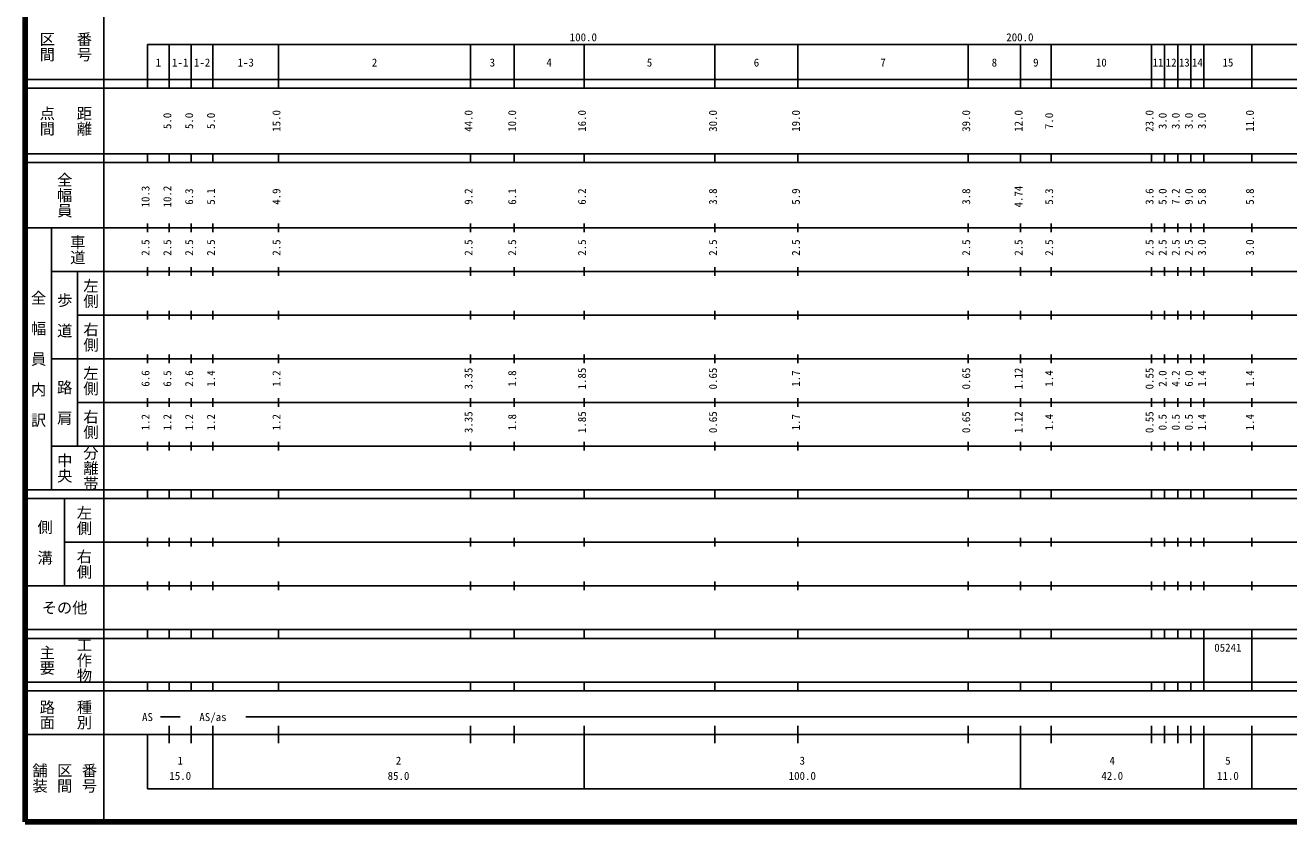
# Model space of a CAD drawing. Units: millimetres on the paper, enlarged 1000 times. Extents: x 40000 to 680000, y 20000 to 380000.
# Drawn here: x 40000 to 329433, y 20000 to 202409 of the extents above; entities that cross this region are included whole.
import ezdxf
from ezdxf.enums import TextEntityAlignment as Align

# ---------------------------------------------------------------- set-up
doc = ezdxf.new("R2010")
doc.units = ezdxf.units.MM
doc.header["$LTSCALE"] = 1000
doc.layers.add('M-TTL', color=2, linetype='Continuous', lineweight=140)
doc.layers.add('M-TTL-BAND', color=7, linetype='Continuous', lineweight=25)
doc.styles.add('@ＭＳ ゴシック', font='')
doc.styles.add('ＭＳ ゴシック', font='')
doc.styles.get('@ＭＳ ゴシック').set_extended_font_data('@MS Gothic')
doc.styles.get('ＭＳ ゴシック').set_extended_font_data('MS Gothic')

msp = doc.modelspace()

# ---------------------------------------------------------------- linework, layer by layer
at = {"layer": 'M-TTL'}
for p, q in [((40000, 380000), (40000, 20000)), ((40000, 20000), (680000, 20000))]:
    msp.add_line(p, q, dxfattribs=at)
at = {"layer": 'M-TTL-BAND'}
for p, q in [((58000, 370000), (58000, 20000)), ((68000, 198000), (579000, 198000)), ((68000, 198000), (68000, 188000)), ((73000, 188000), (73000, 198000)), ((78000, 188000), (78000, 198000)), ((83000, 188000), (83000, 198000)), ((98000, 188000), (98000, 198000)), ((142000, 188000), (142000, 198000)), ((152000, 188000), (152000, 198000)), ((168000, 188000), (168000, 198000)), ((198000, 188000), (198000, 198000)), ((217000, 188000), (217000, 198000)), ((256000, 188000), (256000, 198000)), ((268000, 188000), (268000, 198000)), ((275000, 188000), (275000, 198000)), ((298000, 188000), (298000, 198000)), ((301000, 188000), (301000, 198000)), ((304000, 188000), (304000, 198000)), ((307000, 188000), (307000, 198000)), ((310000, 188000), (310000, 198000)), ((321000, 188000), (321000, 198000)), ((40000, 190000), (579000, 190000)), ((40000, 188000), (579000, 188000)), ((40000, 173000), (579000, 173000)), ((40000, 171000), (579000, 171000)), ((68000, 171000), (68000, 173000)), ((73000, 171000), (73000, 173000)), ((78000, 171000), (78000, 173000)), ((83000, 171000), (83000, 173000)), ((98000, 171000), (98000, 173000)), ((142000, 171000), (142000, 173000)), ((152000, 171000), (152000, 173000)), ((168000, 171000), (168000, 173000)), ((198000, 171000), (198000, 173000)), ((217000, 171000), (217000, 173000)), ((256000, 171000), (256000, 173000)), ((268000, 171000), (268000, 173000)), ((275000, 171000), (275000, 173000)), ((298000, 171000), (298000, 173000)), ((301000, 171000), (301000, 173000)), ((304000, 171000), (304000, 173000)), ((307000, 171000), (307000, 173000)), ((310000, 171000), (310000, 173000)), ((321000, 171000), (321000, 173000)), ((68000, 155000), (68000, 157000)), ((73000, 155000), (73000, 157000)), ((78000, 155000), (78000, 157000)), ((83000, 155000), (83000, 157000)), ((98000, 155000), (98000, 157000)), ((142000, 155000), (142000, 157000)), ((152000, 155000), (152000, 157000)), ((168000, 155000), (168000, 157000)), ((198000, 155000), (198000, 157000)), ((217000, 155000), (217000, 157000)), ((256000, 155000), (256000, 157000)), ((268000, 155000), (268000, 157000)), ((275000, 155000), (275000, 157000)), ((298000, 155000), (298000, 157000)), ((301000, 155000), (301000, 157000)), ((304000, 155000), (304000, 157000)), ((307000, 155000), (307000, 157000)), ((310000, 155000), (310000, 157000)), ((321000, 155000), (321000, 157000)), ((40000, 156000), (579000, 156000)), ((46000, 96000), (46000, 156000)), ((46000, 146000), (579000, 146000)), ((52000, 146000), (52000, 106000)), ((68000, 145000), (68000, 147000)), ((73000, 145000), (73000, 147000)), ((78000, 145000), (78000, 147000)), ((83000, 145000), (83000, 147000)), ((98000, 145000), (98000, 147000)), ((142000, 145000), (142000, 147000)), ((152000, 145000), (152000, 147000)), ((168000, 145000), (168000, 147000)), ((198000, 145000), (198000, 147000)), ((217000, 145000), (217000, 147000)), ((256000, 145000), (256000, 147000)), ((268000, 145000), (268000, 147000)), ((275000, 145000), (275000, 147000)), ((298000, 145000), (298000, 147000)), ((301000, 145000), (301000, 147000)), ((304000, 145000), (304000, 147000)), ((307000, 145000), (307000, 147000)), ((310000, 145000), (310000, 147000)), ((321000, 145000), (321000, 147000)), ((68000, 135000), (68000, 137000)), ((73000, 135000), (73000, 137000)), ((78000, 135000), (78000, 137000)), ((83000, 135000), (83000, 137000)), ((98000, 135000), (98000, 137000)), ((142000, 135000), (142000, 137000)), ((152000, 135000), (152000, 137000)), ((168000, 135000), (168000, 137000)), ((198000, 135000), (198000, 137000)), ((217000, 135000), (217000, 137000)), ((256000, 135000), (256000, 137000)), ((268000, 135000), (268000, 137000)), ((275000, 135000), (275000, 137000)), ((298000, 135000), (298000, 137000)), ((301000, 135000), (301000, 137000)), ((304000, 135000), (304000, 137000)), ((307000, 135000), (307000, 137000)), ((310000, 135000), (310000, 137000)), ((321000, 135000), (321000, 137000)), ((52000, 136000), (579000, 136000)), ((46000, 126000), (579000, 126000)), ((68000, 125000), (68000, 127000)), ((73000, 125000), (73000, 127000)), ((78000, 125000), (78000, 127000)), ((83000, 125000), (83000, 127000)), ((98000, 125000), (98000, 127000)), ((142000, 125000), (142000, 127000)), ((152000, 125000), (152000, 127000)), ((168000, 125000), (168000, 127000)), ((198000, 125000), (198000, 127000)), ((217000, 125000), (217000, 127000)), ((256000, 125000), (256000, 127000)), ((268000, 125000), (268000, 127000)), ((275000, 125000), (275000, 127000)), ((298000, 125000), (298000, 127000)), ((301000, 125000), (301000, 127000)), ((304000, 125000), (304000, 127000)), ((307000, 125000), (307000, 127000)), ((310000, 125000), (310000, 127000)), ((321000, 125000), (321000, 127000)), ((52000, 116000), (579000, 116000)), ((68000, 115000), (68000, 117000)), ((73000, 115000), (73000, 117000)), ((78000, 115000), (78000, 117000)), ((83000, 115000), (83000, 117000)), ((98000, 115000), (98000, 117000)), ((142000, 115000), (142000, 117000)), ((152000, 115000), (152000, 117000)), ((168000, 115000), (168000, 117000)), ((198000, 115000), (198000, 117000)), ((217000, 115000), (217000, 117000)), ((256000, 115000), (256000, 117000)), ((268000, 115000), (268000, 117000)), ((275000, 115000), (275000, 117000)), ((298000, 115000), (298000, 117000)), ((301000, 115000), (301000, 117000)), ((304000, 115000), (304000, 117000)), ((307000, 115000), (307000, 117000)), ((310000, 115000), (310000, 117000)), ((321000, 115000), (321000, 117000)), ((46000, 106000), (579000, 106000)), ((68000, 105000), (68000, 107000)), ((73000, 105000), (73000, 107000)), ((78000, 105000), (78000, 107000)), ((83000, 105000), (83000, 107000)), ((98000, 105000), (98000, 107000)), ((142000, 105000), (142000, 107000)), ((152000, 105000), (152000, 107000)), ((168000, 105000), (168000, 107000)), ((198000, 105000), (198000, 107000)), ((217000, 105000), (217000, 107000)), ((256000, 105000), (256000, 107000)), ((268000, 105000), (268000, 107000)), ((275000, 105000), (275000, 107000)), ((298000, 105000), (298000, 107000)), ((301000, 105000), (301000, 107000)), ((304000, 105000), (304000, 107000)), ((307000, 105000), (307000, 107000)), ((310000, 105000), (310000, 107000)), ((321000, 105000), (321000, 107000)), ((40000, 96000), (579000, 96000)), ((68000, 94000), (68000, 96000)), ((73000, 94000), (73000, 96000)), ((78000, 94000), (78000, 96000)), ((83000, 94000), (83000, 96000)), ((98000, 94000), (98000, 96000)), ((142000, 94000), (142000, 96000)), ((152000, 94000), (152000, 96000)), ((168000, 94000), (168000, 96000)), ((198000, 94000), (198000, 96000)), ((217000, 94000), (217000, 96000)), ((256000, 94000), (256000, 96000)), ((268000, 94000), (268000, 96000)), ((275000, 94000), (275000, 96000)), ((298000, 94000), (298000, 96000)), ((301000, 94000), (301000, 96000)), ((304000, 94000), (304000, 96000)), ((307000, 94000), (307000, 96000)), ((310000, 94000), (310000, 96000)), ((321000, 94000), (321000, 96000)), ((40000, 94000), (579000, 94000)), ((49000, 94000), (49000, 74000)), ((49000, 84000), (579000, 84000)), ((68000, 83000), (68000, 85000)), ((73000, 83000), (73000, 85000)), ((78000, 83000), (78000, 85000)), ((83000, 83000), (83000, 85000)), ((98000, 83000), (98000, 85000)), ((142000, 83000), (142000, 85000)), ((152000, 83000), (152000, 85000)), ((168000, 83000), (168000, 85000)), ((198000, 83000), (198000, 85000)), ((217000, 83000), (217000, 85000)), ((256000, 83000), (256000, 85000)), ((268000, 83000), (268000, 85000)), ((275000, 83000), (275000, 85000)), ((298000, 83000), (298000, 85000)), ((301000, 83000), (301000, 85000)), ((304000, 83000), (304000, 85000)), ((307000, 83000), (307000, 85000)), ((310000, 83000), (310000, 85000)), ((321000, 83000), (321000, 85000)), ((40000, 74000), (579000, 74000)), ((68000, 73000), (68000, 75000)), ((73000, 73000), (73000, 75000)), ((78000, 73000), (78000, 75000)), ((83000, 73000), (83000, 75000)), ((98000, 73000), (98000, 75000)), ((142000, 73000), (142000, 75000)), ((152000, 73000), (152000, 75000)), ((168000, 73000), (168000, 75000)), ((198000, 73000), (198000, 75000)), ((217000, 73000), (217000, 75000)), ((256000, 73000), (256000, 75000)), ((268000, 73000), (268000, 75000)), ((275000, 73000), (275000, 75000)), ((298000, 73000), (298000, 75000)), ((301000, 73000), (301000, 75000)), ((304000, 73000), (304000, 75000)), ((307000, 73000), (307000, 75000)), ((310000, 73000), (310000, 75000)), ((321000, 73000), (321000, 75000)), ((40000, 64000), (579000, 64000)), ((68000, 62000), (68000, 64000)), ((73000, 62000), (73000, 64000)), ((78000, 62000), (78000, 64000)), ((83000, 62000), (83000, 64000)), ((98000, 62000), (98000, 64000)), ((142000, 62000), (142000, 64000)), ((152000, 62000), (152000, 64000)), ((168000, 62000), (168000, 64000)), ((198000, 62000), (198000, 64000)), ((217000, 62000), (217000, 64000)), ((256000, 62000), (256000, 64000)), ((268000, 62000), (268000, 64000)), ((275000, 62000), (275000, 64000)), ((298000, 62000), (298000, 64000)), ((301000, 62000), (301000, 64000)), ((304000, 62000), (304000, 64000)), ((307000, 62000), (307000, 64000)), ((310000, 62000), (310000, 64000)), ((321000, 62000), (321000, 64000)), ((40000, 62000), (579000, 62000)), ((310000, 52000), (310000, 62000)), ((321000, 52000), (321000, 62000)), ((40000, 52000), (579000, 52000)), ((40000, 50000), (579000, 50000)), ((68000, 50000), (68000, 52000)), ((73000, 50000), (73000, 52000)), ((78000, 50000), (78000, 52000)), ((83000, 50000), (83000, 52000)), ((98000, 50000), (98000, 52000)), ((142000, 50000), (142000, 52000)), ((152000, 50000), (152000, 52000)), ((168000, 50000), (168000, 52000)), ((198000, 50000), (198000, 52000)), ((217000, 50000), (217000, 52000)), ((256000, 50000), (256000, 52000)), ((268000, 50000), (268000, 52000)), ((275000, 50000), (275000, 52000)), ((298000, 50000), (298000, 52000)), ((301000, 50000), (301000, 52000)), ((304000, 50000), (304000, 52000)), ((307000, 50000), (307000, 52000)), ((310000, 50000), (310000, 52000)), ((321000, 50000), (321000, 52000)), ((71000, 44000), (75500, 44000)), ((90500, 44000), (565000, 44000)), ((73000, 38000), (73000, 42000)), ((78000, 38000), (78000, 42000)), ((83000, 27500), (83000, 42000)), ((98000, 38000), (98000, 42000)), ((142000, 38000), (142000, 42000)), ((152000, 38000), (152000, 42000)), ((168000, 27500), (168000, 42000)), ((198000, 38000), (198000, 42000)), ((217000, 38000), (217000, 42000)), ((256000, 38000), (256000, 42000)), ((268000, 27500), (268000, 42000)), ((275000, 38000), (275000, 42000)), ((298000, 38000), (298000, 42000)), ((301000, 38000), (301000, 42000)), ((304000, 38000), (304000, 42000)), ((307000, 38000), (307000, 42000)), ((310000, 27500), (310000, 42000)), ((321000, 27500), (321000, 42000)), ((40000, 40000), (579000, 40000)), ((68000, 40000), (68000, 27500)), ((68000, 27500), (579000, 27500))]:
    msp.add_line(p, q, dxfattribs=at)

# ---------------------------------------------------------------- texts
at = {"layer": 'M-TTL-BAND', "style": '@ＭＳ ゴシック'}
for s, p in [('区間', (45000, 197500)), ('番号', (53500, 197500)), ('点間', (45000, 180500)), ('距離', (53500, 180500)), ('全幅員', (49000, 163500)), ('車道', (52000, 151000)), ('左側', (55000, 141000)), ('全\u3000幅\u3000員\u3000内\u3000訳', (43000, 126000)), ('歩\u3000道', (49000, 136000)), ('右側', (55000, 131000)), ('左側', (55000, 121000)), ('路\u3000肩', (49000, 116000)), ('右側', (55000, 111000)), ('中央', (49000, 101000)), ('分離帯', (55000, 101000)), ('左側', (53500, 89000)), ('側\u3000溝', (44500, 84000)), ('右側', (53500, 79000)), ('工作物', (53500, 57000)), ('主要', (45000, 57000)), ('路面', (45000, 44500)), ('種別', (53500, 44500)), ('舗装', (43333, 30000)), ('区間', (49000, 30000)), ('番号', (54667, 30000))]:
    msp.add_text(s, height=2566, rotation=270, dxfattribs=at).set_placement(p, align=Align.MIDDLE_CENTER)
at = {"layer": 'M-TTL-BAND', "style": 'ＭＳ ゴシック'}
for s, p in [('100.0', (167844, 198195)), ('200.0', (267844, 198195)), ('1', (70500, 192405)), ('1-1', (75500, 192405)), ('1-2', (80500, 192405)), ('1-3', (90500, 192405)), ('2', (120000, 192405)), ('3', (147000, 192405)), ('4', (160000, 192405)), ('5', (183000, 192405)), ('6', (207500, 192405)), ('7', (236500, 192405)), ('8', (262000, 192405)), ('9', (271500, 192405)), ('10', (286500, 192405)), ('11', (299500, 192405)), ('12', (302500, 192405)), ('13', (305500, 192405)), ('14', (308500, 192405)), ('15', (315500, 192405)), ('AS', (68000, 42500)), ('AS/as', (83000, 42500)), ('1', (75500, 32523)), ('2', (125500, 32523)), ('3', (218000, 32523)), ('4', (289000, 32523)), ('5', (315500, 32523)), ('15.0', (75500, 29033)), ('85.0', (125500, 29033)), ('100.0', (218000, 29033)), ('42.0', (289000, 29033)), ('11.0', (315500, 29033))]:
    msp.add_text(s, height=1833, dxfattribs=at).set_placement(p, align=Align.BOTTOM_CENTER)
for s, p in [('15.0', (99000, 180500)), ('44.0', (143000, 180500)), ('10.0', (153000, 180500)), ('16.0', (169000, 180500)), ('30.0', (199000, 180500)), ('19.0', (218000, 180500)), ('39.0', (257000, 180500)), ('12.0', (269000, 180500)), ('23.0', (299000, 180500)), ('11.0', (322000, 180500)), ('5.0', (74000, 180500)), ('5.0', (79000, 180500)), ('5.0', (84000, 180500)), ('7.0', (276000, 180500)), ('3.0', (302000, 180500)), ('3.0', (305000, 180500)), ('3.0', (308000, 180500)), ('3.0', (311000, 180500)), ('10.3', (69000, 163174)), ('10.2', (74000, 163174)), ('4.74', (269000, 163174)), ('6.3', (79000, 163174)), ('5.1', (84000, 163174)), ('4.9', (99000, 163174)), ('9.2', (143000, 163174)), ('6.1', (153000, 163174)), ('6.2', (169000, 163174)), ('3.8', (199000, 163174)), ('5.9', (218000, 163174)), ('3.8', (257000, 163174)), ('5.3', (276000, 163174)), ('3.6', (299000, 163174)), ('5.0', (302000, 163174)), ('7.2', (305000, 163174)), ('9.0', (308000, 163174)), ('5.8', (311000, 163174)), ('5.8', (322000, 163174)), ('2.5', (69000, 151500)), ('2.5', (74000, 151500)), ('2.5', (79000, 151500)), ('2.5', (84000, 151500)), ('2.5', (99000, 151500)), ('2.5', (143000, 151500)), ('2.5', (153000, 151500)), ('2.5', (169000, 151500)), ('2.5', (199000, 151500)), ('2.5', (218000, 151500)), ('2.5', (257000, 151500)), ('2.5', (269000, 151500)), ('2.5', (276000, 151500)), ('2.5', (299000, 151500)), ('2.5', (302000, 151500)), ('2.5', (305000, 151500)), ('2.5', (308000, 151500)), ('3.0', (311000, 151500)), ('3.0', (322000, 151500)), ('6.6', (69000, 121500)), ('6.5', (74000, 121500)), ('2.6', (79000, 121500)), ('1.4', (84000, 121500)), ('1.2', (99000, 121500)), ('3.35', (143000, 121500)), ('1.8', (153000, 121500)), ('1.85', (169000, 121500)), ('0.65', (199000, 121500)), ('1.7', (218000, 121500)), ('0.65', (257000, 121500)), ('1.12', (269000, 121500)), ('1.4', (276000, 121500)), ('0.55', (299000, 121500)), ('2.0', (302000, 121500)), ('4.2', (305000, 121500)), ('6.0', (308000, 121500)), ('1.4', (311000, 121500)), ('1.4', (322000, 121500)), ('1.2', (69000, 111500)), ('1.2', (74000, 111500)), ('1.2', (79000, 111500)), ('1.2', (84000, 111500)), ('1.2', (99000, 111500)), ('3.35', (143000, 111500)), ('1.8', (153000, 111500)), ('1.85', (169000, 111500)), ('0.65', (199000, 111500)), ('1.7', (218000, 111500)), ('0.65', (257000, 111500)), ('1.12', (269000, 111500)), ('1.4', (276000, 111500)), ('0.55', (299000, 111500)), ('0.5', (302000, 111500)), ('0.5', (305000, 111500)), ('0.5', (308000, 111500)), ('1.4', (311000, 111500)), ('1.4', (322000, 111500))]:
    msp.add_text(s, height=1833, rotation=90, dxfattribs=at).set_placement(p, align=Align.BOTTOM_CENTER)
msp.add_text('その他', height=2566, dxfattribs=at).set_placement((49000, 69000), align=Align.MIDDLE_CENTER)
msp.add_text('05241', height=1833, dxfattribs=at).set_placement((312375, 58405), align=Align.BOTTOM_LEFT)

doc.saveas('drawing.dxf')
